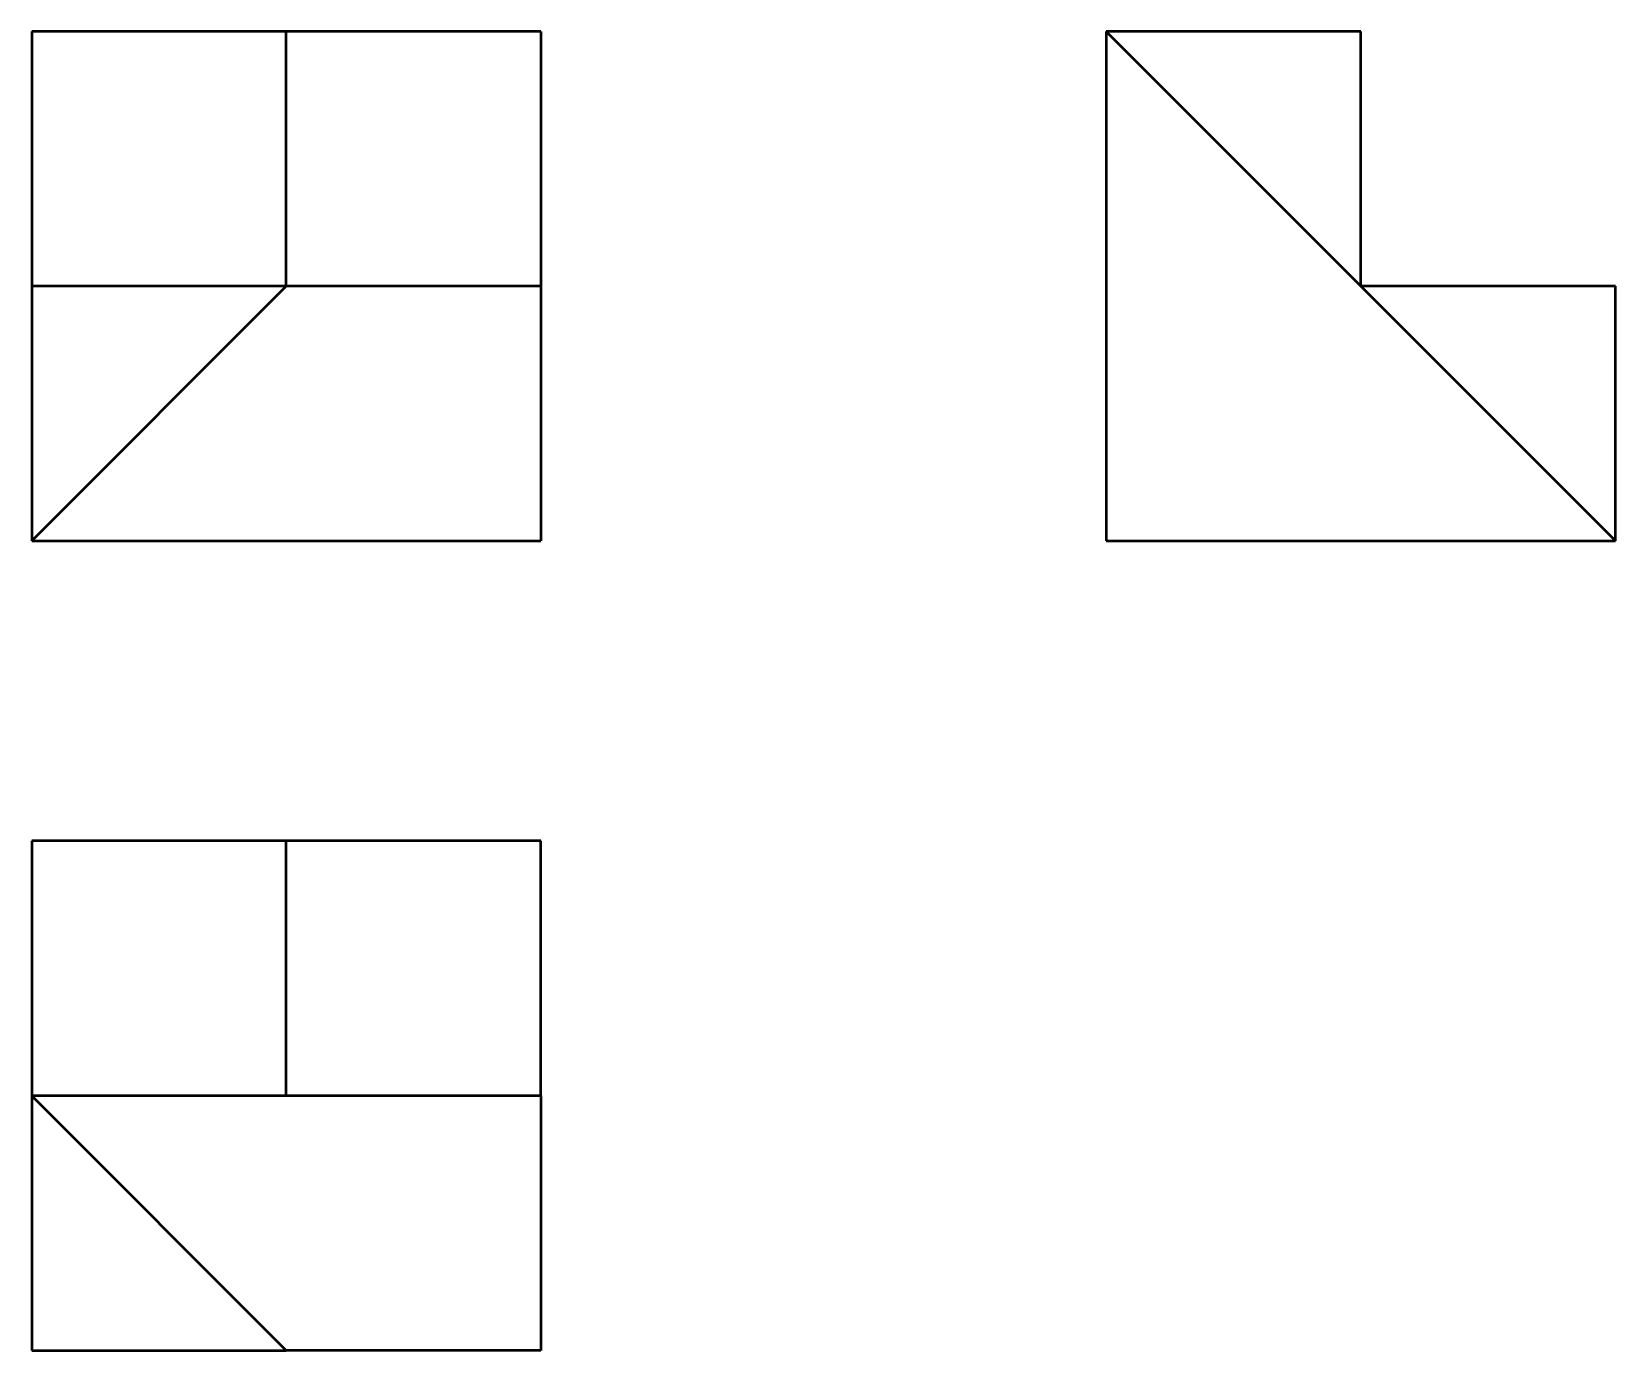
# Model space of a CAD drawing. Header units: millimetres. Extents: x 77 to 201, y 50 to 153.
import ezdxf

# ---------------------------------------------------------------- set-up
doc = ezdxf.new("R2010")
doc.units = ezdxf.units.MM
doc.layers.add('Visible (ISO)', color=7, linetype='Continuous', lineweight=50)

msp = doc.modelspace()

# ---------------------------------------------------------------- linework, layer by layer
at = {"layer": 'Visible (ISO)'}
for p, q in [((96.67, 153.4), (76.67, 153.4)), ((76.67, 153.4), (76.67, 133.4)), ((116.67, 153.4), (96.67, 153.4)), ((96.67, 133.4), (96.67, 153.4)), ((116.67, 153.4), (116.67, 133.4)), ((161.07, 153.4), (161.07, 113.4)), ((161.07, 153.4), (181.07, 133.4)), ((181.07, 153.4), (161.07, 153.4)), ((181.07, 133.4), (181.07, 153.4)), ((76.67, 133.4), (76.67, 113.4)), ((76.67, 113.4), (96.67, 133.4)), ((96.67, 133.4), (76.67, 133.4)), ((116.67, 133.4), (96.67, 133.4)), ((116.67, 133.4), (116.67, 113.4)), ((181.07, 133.4), (201.07, 113.4)), ((201.07, 133.4), (181.07, 133.4)), ((201.07, 113.4), (201.07, 133.4)), ((76.67, 113.4), (116.67, 113.4)), ((161.07, 113.4), (201.07, 113.4)), ((96.67, 89.84), (76.67, 89.84)), ((76.67, 89.84), (76.67, 69.84)), ((116.67, 89.84), (96.67, 89.84)), ((96.67, 69.84), (96.67, 89.84)), ((116.67, 69.84), (116.67, 89.84)), ((76.67, 69.84), (76.67, 49.84)), ((96.67, 69.84), (76.67, 69.84)), ((96.67, 49.84), (76.67, 69.84)), ((116.67, 69.84), (96.67, 69.84)), ((116.67, 69.84), (116.67, 49.84)), ((76.67, 49.84), (96.67, 49.84)), ((116.67, 49.84), (96.67, 49.84))]:
    msp.add_line(p, q, dxfattribs=at)

doc.saveas('drawing.dxf')
